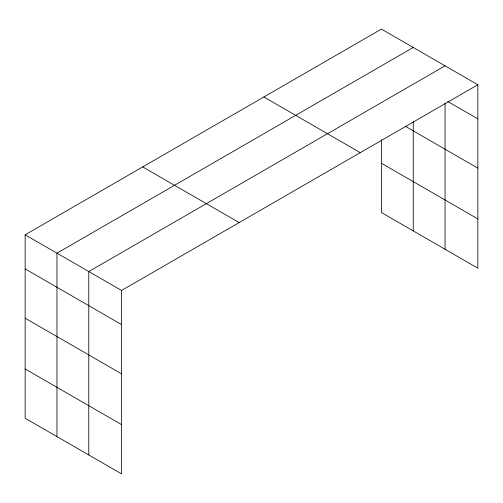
<?xml version="1.0" encoding="UTF-8"?>
<svg xmlns="http://www.w3.org/2000/svg" width="503" height="503" viewBox="0 0 503 503"><rect width="100%" height="100%" fill="white"/><g stroke="black" fill="none" stroke-linecap="round" stroke-linejoin="round"><path stroke-width="0.75" d="M413.252 121.468L413.252 230.908M445.067 103.077L445.067 249.274M381.437 139.828L381.437 212.536L477.85 268.2L477.85 84.762L381.437 29.099L25.15 234.8L25.15 418.238L121.563 473.901L121.563 290.464L25.15 234.8M413.252 47.471L56.965 253.166L56.965 436.604M445.067 65.836L88.779 271.538L88.779 454.976M121.563 290.464L477.85 84.762M447.745 101.493L477.85 118.871M405.129 126.165L477.85 168.153M381.437 163.261L477.85 218.924M263.861 96.978L360.274 152.642M142.726 166.921L239.139 222.584M25.15 268.91L121.563 324.573M25.15 318.192L121.563 373.855M25.15 368.963L121.563 424.626"/></g></svg>
